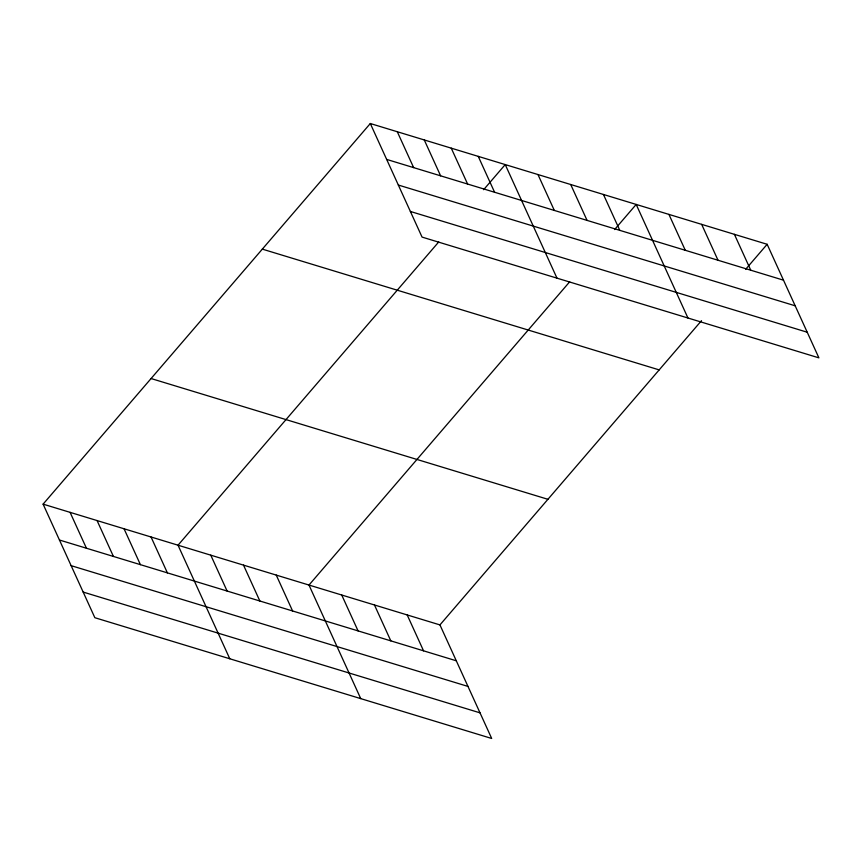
<?xml version="1.0" encoding="UTF-8"?>
<svg xmlns="http://www.w3.org/2000/svg" width="862" height="862" viewBox="0 0 862 862"><rect width="100%" height="100%" fill="white"/><g stroke="black" fill="none" stroke-linecap="round" stroke-linejoin="round"><path stroke-width="1.29" d="M43.1 504.141L439.943 624.907L491.696 738.475L94.852 617.709L43.1 504.141L370.304 123.525L767.148 244.291L818.9 357.859L422.057 237.093L370.304 123.525M438.715 241.963L178.025 545.204L229.777 658.762M483.636 189.705L505.229 164.588L556.981 278.146M569.674 281.809L308.984 585.061L360.736 698.619M614.595 229.561L636.188 204.445L687.941 318.003M439.943 624.907L701.496 320.664M745.555 269.418L767.148 244.291M386.65 159.405L783.493 280.172M398.341 185.039L795.184 305.805M410.377 211.459L807.22 332.226M262.328 249.129L659.171 369.895M151.076 378.537L547.92 499.303M59.456 540.021L456.3 660.788M71.137 565.655L467.98 686.421M83.172 592.075L480.015 712.842M734.402 234.335L750.759 270.215M701.668 224.368L718.014 260.249M668.923 214.401L685.279 250.282M603.454 194.478L619.8 230.359M570.709 184.511L587.065 220.392M537.974 174.555L554.32 210.436M478.248 156.378L494.594 192.258M451.257 148.167L467.613 184.048M424.276 139.956L440.622 175.837M397.285 131.735L413.641 167.616M407.198 614.951L423.554 650.832M374.464 604.984L390.82 640.865M341.729 595.017L358.075 630.898M276.249 575.094L292.595 610.975M243.504 565.127L259.861 601.008M210.77 555.171L227.115 591.052M151.044 536.994L167.39 572.874M124.053 528.783L140.409 564.664M97.072 520.573L113.418 556.443M70.081 512.351L86.437 548.232"/></g></svg>
